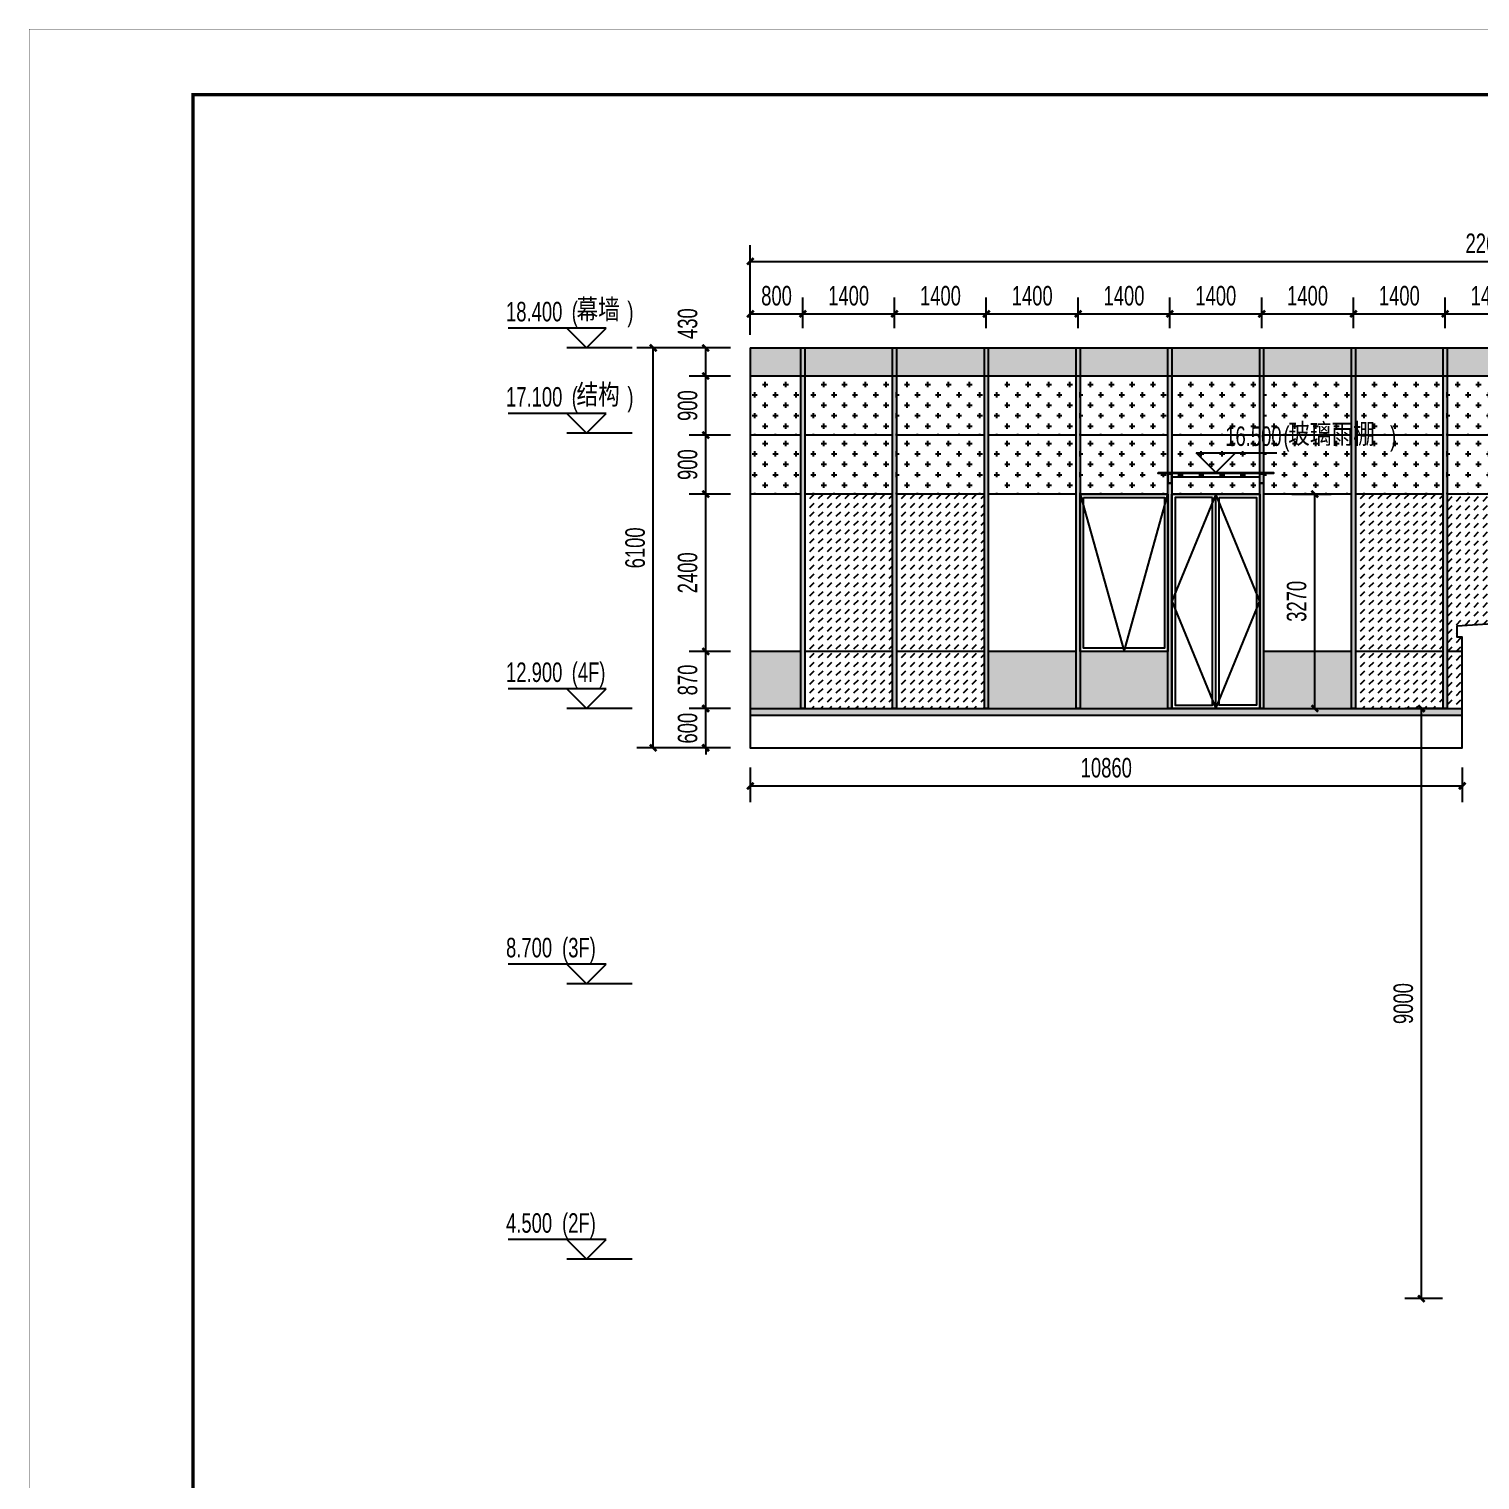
# Model space of a CAD drawing. Extents: x -3 to 440502, y -49243 to 59402.
# Drawn here: x 178197 to 200330, y 37273 to 59402 of the extents above; entities that cross this region are included whole.
import ezdxf

# ---------------------------------------------------------------- set-up
doc = ezdxf.new("R2010")
doc.units = 0
doc.header["$LTSCALE"] = 1000
doc.header["$MEASUREMENT"] = 0
for name, color, linetype in [('01-标注_尺寸', 124, 'Continuous'), ('01-标注_标高', 200, 'Continuous'), ('02-TEXT_标注', 130, 'Continuous'), ('05-填充_156', 156, 'Continuous'), ('05-填充_18', 18, 'Continuous'), ('05-填充_天正', 26, 'Continuous'), ('A-C_窗', 140, 'Continuous'), ('D_玻璃', 152, 'Continuous'), ('D_铝板', 181, 'Continuous'), ('E-立面', 255, 'Continuous')]:
    doc.layers.add(name, color=color, linetype=linetype)
doc.styles.add('_TCH_DIM', font='ros.shx', dxfattribs={"bigfont": 'jd.shx'})
doc.styles.add('_TCH_DIM_T3', font='ros.shx', dxfattribs={"width": 0.705882, "bigfont": 'jd.shx'})
doc.dimstyles.new('_TCH_ARCH&&100', dxfattribs={"dimtxt": 297.5, "dimasz": 100, "dimexe": 250, "dimexo": 300, "dimgap": 126.25, "dimtad": 1, "dimdec": 0, "dimzin": 0, "dimdsep": 46, "dimtxsty": '_TCH_DIM_T3', "dimblk": 'ARCHTICK', "dimcen": 0.09, "dimclrt": 7, "dimazin": 2, "dimtfac": 1, "dimtdec": 0, "dimtix": 1, "dimtmove": 2, "dimatfit": 3, "dimfxl": 0, "dimtolj": 1, "dimtzin": 0, "dimarcsym": 0})
pattern_1 = [(360, (201393.01, -44073.31), (158.75, 158.75), [79.375, -238.125]), (90, (201432.7, -44113), (-158.75, 158.75), [79.375, -238.125])]
pattern_2 = [(360, (204193.01, -44073.31), (158.75, 158.75), [79.375, -238.125]), (90, (204232.7, -44113), (-158.75, 158.75), [79.375, -238.125])]
pattern_3 = [(360, (206993.01, -44073.31), (158.75, 158.75), [79.375, -238.125]), (90, (207032.7, -44113), (-158.75, 158.75), [79.375, -238.125])]
pattern_4 = [(360, (209793.01, -44073.31), (158.75, 158.75), [79.375, -238.125]), (90, (209832.7, -44113), (-158.75, 158.75), [79.375, -238.125])]
pattern_5 = [(360, (201393.01, -43173.31), (158.75, 158.75), [79.375, -238.125]), (90, (201432.7, -43213), (-158.75, 158.75), [79.375, -238.125])]
pattern_6 = [(360, (204193.01, -43173.31), (158.75, 158.75), [79.375, -238.125]), (90, (204232.7, -43213), (-158.75, 158.75), [79.375, -238.125])]
pattern_7 = [(360, (206993.01, -43173.31), (158.75, 158.75), [79.375, -238.125]), (90, (207032.7, -43213), (-158.75, 158.75), [79.375, -238.125])]
pattern_8 = [(360, (209793.01, -43173.31), (158.75, 158.75), [79.375, -238.125]), (90, (209832.7, -43213), (-158.75, 158.75), [79.375, -238.125])]

# ---------------------------------------------------------------- blocks, each defined once
blk = doc.blocks.new('A$C2DDF4F07')
at = {"layer": 'A-C_窗'}
for points in [[(0, 2400), (1340, 2400), (1340, 0), (0, 0)], [(50, 2350), (1290, 2350), (1290, 50), (50, 50)]]:
    blk.add_lwpolyline(points, close=True, dxfattribs=at)
blk.add_lwpolyline([(0, 2400), (670, 0), (1340, 2400)], dxfattribs=at)
blk = doc.blocks.new('A$C45C43561')
at = {"layer": 'A-C_窗'}
for points in [[(60, -1000), (60, 2270), (1400, 2270), (1400, -1000)], [(730, 2270), (60, 2270), (60, -1000), (730, -1000)], [(680, 2220), (110, 2220), (110, -950), (680, -950)], [(780, 2220), (1350, 2220), (1350, -950), (780, -950)]]:
    blk.add_lwpolyline(points, close=True, dxfattribs=at)
blk.add_lwpolyline([(730, 2270), (60, 635), (730, -1000), (1400, 635), (730, 2270)], dxfattribs=at)
blk = doc.blocks.new('yp')
at = {"layer": 'D_玻璃'}
blk.add_lwpolyline([(-1610, 168), (150, 168), (150, 150), (-1610, 150)], close=True, dxfattribs=at)
at = {"layer": 'D_铝板'}
blk.add_line((-1400, 100), (-60, 100), dxfattribs=at)
for points in [[(-1460, 150), (-1400, 150), (-1400, 0), (-1460, 0), (-1460, 150)], [(-60, 150), (0, 150), (0, 0), (-60, 0), (-60, 150)]]:
    blk.add_lwpolyline(points, dxfattribs=at)
for points in [[(-1457, 147), (-1403, 147), (-1403, 3), (-1457, 3)], [(-57, 147), (-3, 147), (-3, 3), (-57, 3)]]:
    blk.add_lwpolyline(points, close=True, dxfattribs=at)
blk = doc.blocks.new('*U36')
at = {"layer": '05-填充_18'}
h = blk.add_hatch(color=256, dxfattribs=at)
h.dxf.hatch_style = 1
h.paths.add_polyline_path([(60, -5190), (0, -5190), (0, 310), (60, 310)])
blk.add_lwpolyline([(60, -5190), (0, -5190), (0, 310), (60, 310)], close=True)
blk = doc.blocks.new('*U33')
at = {"layer": '05-填充_18'}
h = blk.add_hatch(color=256, dxfattribs=at)
h.dxf.hatch_style = 1
h.paths.add_polyline_path([(60, -5190), (0, -5190), (0, 310), (60, 310)])
blk.add_lwpolyline([(60, -5190), (0, -5190), (0, 310), (60, 310)], close=True)
blk = doc.blocks.new('图框-A1')
for points, const_width in [([(0, 0), (841, 0), (841, 594), (0, 594)], 0.05), ([(766, 584), (25, 584), (25, 10), (766, 10)], 0.5)]:
    blk.add_lwpolyline(points, close=True, dxfattribs=dict(const_width=const_width))
blk = doc.blocks.new('_ArchTick')
at = {"color": 0, "linetype": 'ByBlock', "const_width": 0.4}
blk.add_lwpolyline([(-0.5, -0.5), (0.5, 0.5)], dxfattribs=at)
blk = doc.blocks.new('*D185')
at = {"layer": '01-标注_尺寸', "color": 0, "lineweight": -2, "transparency": 16777216}
for p, q in [((199800, 54839), (199800, 55308)), ((201200, 54839), (201200, 55308)), ((199800, 55058), (201200, 55058))]:
    blk.add_line(p, q, dxfattribs=at)
at = {"layer": 'Defpoints', "color": 0, "transparency": 16777216}
for p in [(201200, 55058), (199800, 54539), (201200, 54539)]:
    blk.add_point(p, dxfattribs=at)
at = {"layer": '01-标注_尺寸', "color": 0, "lineweight": -2, "transparency": 16777216, "xscale": 100, "yscale": 100, "zscale": 100, "rotation": 180}
blk.add_blockref('_ArchTick', (199800, 55058), dxfattribs=at)
at = {"layer": '01-标注_尺寸', "color": 0, "lineweight": -2, "transparency": 16777216, "xscale": 100, "yscale": 100, "zscale": 100}
blk.add_blockref('_ArchTick', (201200, 55058), dxfattribs=at)
at = {"layer": '01-标注_尺寸', "color": 7, "transparency": 16777216, "insert": (200500, 55333), "char_height": 297.5, "attachment_point": 5, "style": '_TCH_DIM_T3'}
blk.add_mtext('\\A1;1400', dxfattribs=at)
blk = doc.blocks.new('*D186')
at = {"layer": '01-标注_尺寸', "color": 0, "lineweight": -2, "transparency": 16777216}
for p, q in [((198400, 54839), (198400, 55308)), ((199800, 54839), (199800, 55308)), ((198400, 55058), (199800, 55058))]:
    blk.add_line(p, q, dxfattribs=at)
at = {"layer": 'Defpoints', "color": 0, "transparency": 16777216}
for p in [(199800, 55058), (198400, 54539), (199800, 54539)]:
    blk.add_point(p, dxfattribs=at)
at = {"layer": '01-标注_尺寸', "color": 0, "lineweight": -2, "transparency": 16777216, "xscale": 100, "yscale": 100, "zscale": 100, "rotation": 180}
blk.add_blockref('_ArchTick', (198400, 55058), dxfattribs=at)
at = {"layer": '01-标注_尺寸', "color": 0, "lineweight": -2, "transparency": 16777216, "xscale": 100, "yscale": 100, "zscale": 100}
blk.add_blockref('_ArchTick', (199800, 55058), dxfattribs=at)
at = {"layer": '01-标注_尺寸', "color": 7, "transparency": 16777216, "insert": (199100, 55333), "char_height": 297.5, "attachment_point": 5, "style": '_TCH_DIM_T3'}
blk.add_mtext('\\A1;1400', dxfattribs=at)
blk = doc.blocks.new('*D187')
at = {"layer": '01-标注_尺寸', "color": 0, "lineweight": -2, "transparency": 16777216}
for p, q in [((197000, 54839), (197000, 55308)), ((198400, 54839), (198400, 55308)), ((197000, 55058), (198400, 55058))]:
    blk.add_line(p, q, dxfattribs=at)
at = {"layer": 'Defpoints', "color": 0, "transparency": 16777216}
for p in [(198400, 55058), (197000, 54539), (198400, 54539)]:
    blk.add_point(p, dxfattribs=at)
at = {"layer": '01-标注_尺寸', "color": 0, "lineweight": -2, "transparency": 16777216, "xscale": 100, "yscale": 100, "zscale": 100, "rotation": 180}
blk.add_blockref('_ArchTick', (197000, 55058), dxfattribs=at)
at = {"layer": '01-标注_尺寸', "color": 0, "lineweight": -2, "transparency": 16777216, "xscale": 100, "yscale": 100, "zscale": 100}
blk.add_blockref('_ArchTick', (198400, 55058), dxfattribs=at)
at = {"layer": '01-标注_尺寸', "color": 7, "transparency": 16777216, "insert": (197700, 55333), "char_height": 297.5, "attachment_point": 5, "style": '_TCH_DIM_T3'}
blk.add_mtext('\\A1;1400', dxfattribs=at)
blk = doc.blocks.new('*D188')
at = {"layer": '01-标注_尺寸', "color": 0, "lineweight": -2, "transparency": 16777216}
for p, q in [((195600, 54839), (195600, 55308)), ((197000, 54839), (197000, 55308)), ((195600, 55058), (197000, 55058))]:
    blk.add_line(p, q, dxfattribs=at)
at = {"layer": 'Defpoints', "color": 0, "transparency": 16777216}
for p in [(197000, 55058), (195600, 54539), (197000, 54539)]:
    blk.add_point(p, dxfattribs=at)
at = {"layer": '01-标注_尺寸', "color": 0, "lineweight": -2, "transparency": 16777216, "xscale": 100, "yscale": 100, "zscale": 100, "rotation": 180}
blk.add_blockref('_ArchTick', (195600, 55058), dxfattribs=at)
at = {"layer": '01-标注_尺寸', "color": 0, "lineweight": -2, "transparency": 16777216, "xscale": 100, "yscale": 100, "zscale": 100}
blk.add_blockref('_ArchTick', (197000, 55058), dxfattribs=at)
at = {"layer": '01-标注_尺寸', "color": 7, "transparency": 16777216, "insert": (196300, 55333), "char_height": 297.5, "attachment_point": 5, "style": '_TCH_DIM_T3'}
blk.add_mtext('\\A1;1400', dxfattribs=at)
blk = doc.blocks.new('*D189')
at = {"layer": '01-标注_尺寸', "color": 0, "lineweight": -2, "transparency": 16777216}
for p, q in [((194200, 54839), (194200, 55308)), ((195600, 54839), (195600, 55308)), ((194200, 55058), (195600, 55058))]:
    blk.add_line(p, q, dxfattribs=at)
at = {"layer": 'Defpoints', "color": 0, "transparency": 16777216}
for p in [(195600, 55058), (194200, 54539), (195600, 54539)]:
    blk.add_point(p, dxfattribs=at)
at = {"layer": '01-标注_尺寸', "color": 0, "lineweight": -2, "transparency": 16777216, "xscale": 100, "yscale": 100, "zscale": 100, "rotation": 180}
blk.add_blockref('_ArchTick', (194200, 55058), dxfattribs=at)
at = {"layer": '01-标注_尺寸', "color": 0, "lineweight": -2, "transparency": 16777216, "xscale": 100, "yscale": 100, "zscale": 100}
blk.add_blockref('_ArchTick', (195600, 55058), dxfattribs=at)
at = {"layer": '01-标注_尺寸', "color": 7, "transparency": 16777216, "insert": (194900, 55333), "char_height": 297.5, "attachment_point": 5, "style": '_TCH_DIM_T3'}
blk.add_mtext('\\A1;1400', dxfattribs=at)
blk = doc.blocks.new('*D190')
at = {"layer": '01-标注_尺寸', "color": 0, "lineweight": -2, "transparency": 16777216}
for p, q in [((192800, 54839), (192800, 55308)), ((194200, 54839), (194200, 55308)), ((192800, 55058), (194200, 55058))]:
    blk.add_line(p, q, dxfattribs=at)
at = {"layer": 'Defpoints', "color": 0, "transparency": 16777216}
for p in [(194200, 55058), (192800, 54539), (194200, 54539)]:
    blk.add_point(p, dxfattribs=at)
at = {"layer": '01-标注_尺寸', "color": 0, "lineweight": -2, "transparency": 16777216, "xscale": 100, "yscale": 100, "zscale": 100, "rotation": 180}
blk.add_blockref('_ArchTick', (192800, 55058), dxfattribs=at)
at = {"layer": '01-标注_尺寸', "color": 0, "lineweight": -2, "transparency": 16777216, "xscale": 100, "yscale": 100, "zscale": 100}
blk.add_blockref('_ArchTick', (194200, 55058), dxfattribs=at)
at = {"layer": '01-标注_尺寸', "color": 7, "transparency": 16777216, "insert": (193500, 55333), "char_height": 297.5, "attachment_point": 5, "style": '_TCH_DIM_T3'}
blk.add_mtext('\\A1;1400', dxfattribs=at)
blk = doc.blocks.new('*D191')
at = {"layer": '01-标注_尺寸', "color": 0, "lineweight": -2, "transparency": 16777216}
for p, q in [((191400, 54839), (191400, 55308)), ((192800, 54839), (192800, 55308)), ((191400, 55058), (192800, 55058))]:
    blk.add_line(p, q, dxfattribs=at)
at = {"layer": 'Defpoints', "color": 0, "transparency": 16777216}
for p in [(192800, 55058), (191400, 54539), (192800, 54539)]:
    blk.add_point(p, dxfattribs=at)
at = {"layer": '01-标注_尺寸', "color": 0, "lineweight": -2, "transparency": 16777216, "xscale": 100, "yscale": 100, "zscale": 100, "rotation": 180}
blk.add_blockref('_ArchTick', (191400, 55058), dxfattribs=at)
at = {"layer": '01-标注_尺寸', "color": 0, "lineweight": -2, "transparency": 16777216, "xscale": 100, "yscale": 100, "zscale": 100}
blk.add_blockref('_ArchTick', (192800, 55058), dxfattribs=at)
at = {"layer": '01-标注_尺寸', "color": 7, "transparency": 16777216, "insert": (192100, 55333), "char_height": 297.5, "attachment_point": 5, "style": '_TCH_DIM_T3'}
blk.add_mtext('\\A1;1400', dxfattribs=at)
blk = doc.blocks.new('*D192')
at = {"layer": '01-标注_尺寸', "color": 0, "lineweight": -2, "transparency": 16777216}
for p, q in [((190000, 54839), (190000, 55308)), ((191400, 54839), (191400, 55308)), ((190000, 55058), (191400, 55058))]:
    blk.add_line(p, q, dxfattribs=at)
at = {"layer": 'Defpoints', "color": 0, "transparency": 16777216}
for p in [(191400, 55058), (190000, 54539), (191400, 54539)]:
    blk.add_point(p, dxfattribs=at)
at = {"layer": '01-标注_尺寸', "color": 0, "lineweight": -2, "transparency": 16777216, "xscale": 100, "yscale": 100, "zscale": 100, "rotation": 180}
blk.add_blockref('_ArchTick', (190000, 55058), dxfattribs=at)
at = {"layer": '01-标注_尺寸', "color": 0, "lineweight": -2, "transparency": 16777216, "xscale": 100, "yscale": 100, "zscale": 100}
blk.add_blockref('_ArchTick', (191400, 55058), dxfattribs=at)
at = {"layer": '01-标注_尺寸', "color": 7, "transparency": 16777216, "insert": (190700, 55333), "char_height": 297.5, "attachment_point": 5, "style": '_TCH_DIM_T3'}
blk.add_mtext('\\A1;1400', dxfattribs=at)
blk = doc.blocks.new('*D193')
at = {"layer": '01-标注_尺寸', "color": 0, "lineweight": -2, "transparency": 16777216}
for p, q in [((189200, 54839), (189200, 55308)), ((190000, 54839), (190000, 55308)), ((189200, 55058), (190000, 55058))]:
    blk.add_line(p, q, dxfattribs=at)
at = {"layer": 'Defpoints', "color": 0, "transparency": 16777216}
for p in [(190000, 55058), (189200, 54539), (190000, 54539)]:
    blk.add_point(p, dxfattribs=at)
at = {"layer": '01-标注_尺寸', "color": 0, "lineweight": -2, "transparency": 16777216, "xscale": 100, "yscale": 100, "zscale": 100, "rotation": 180}
blk.add_blockref('_ArchTick', (189200, 55058), dxfattribs=at)
at = {"layer": '01-标注_尺寸', "color": 0, "lineweight": -2, "transparency": 16777216, "xscale": 100, "yscale": 100, "zscale": 100}
blk.add_blockref('_ArchTick', (190000, 55058), dxfattribs=at)
at = {"layer": '01-标注_尺寸', "color": 7, "transparency": 16777216, "insert": (189600, 55333), "char_height": 297.5, "attachment_point": 5, "style": '_TCH_DIM_T3'}
blk.add_mtext('\\A1;800', dxfattribs=at)
blk = doc.blocks.new('*D194')
at = {"layer": '01-标注_尺寸', "color": 0, "lineweight": -2, "transparency": 16777216}
for p, q in [((189200, 54738), (189200, 56108)), ((211800, 54738), (211800, 56108)), ((189200, 55858), (211800, 55858))]:
    blk.add_line(p, q, dxfattribs=at)
at = {"layer": 'Defpoints', "color": 0, "transparency": 16777216}
for p in [(211800, 55858), (189200, 54438), (211800, 54438)]:
    blk.add_point(p, dxfattribs=at)
at = {"layer": '01-标注_尺寸', "color": 0, "lineweight": -2, "transparency": 16777216, "xscale": 100, "yscale": 100, "zscale": 100, "rotation": 180}
blk.add_blockref('_ArchTick', (189200, 55858), dxfattribs=at)
at = {"layer": '01-标注_尺寸', "color": 0, "lineweight": -2, "transparency": 16777216, "xscale": 100, "yscale": 100, "zscale": 100}
blk.add_blockref('_ArchTick', (211800, 55858), dxfattribs=at)
at = {"layer": '01-标注_尺寸', "color": 7, "transparency": 16777216, "insert": (200500, 56133), "char_height": 297.5, "attachment_point": 5, "style": '_TCH_DIM_T3'}
blk.add_mtext('\\A1;22600', dxfattribs=at)
blk = doc.blocks.new('*D195')
at = {"layer": '01-标注_尺寸', "color": 0, "lineweight": -2, "transparency": 16777216}
for p, q in [((197461, 52309), (198059, 52309)), ((197809, 49039), (197809, 52309)), ((197461, 49039), (198059, 49039))]:
    blk.add_line(p, q, dxfattribs=at)
at = {"layer": 'Defpoints', "color": 0, "transparency": 16777216}
for p in [(197161, 52309), (197809, 52309), (197161, 49039)]:
    blk.add_point(p, dxfattribs=at)
at = {"layer": '01-标注_尺寸', "color": 0, "lineweight": -2, "transparency": 16777216, "xscale": 100, "yscale": 100, "zscale": 100}
for p, rotation in [((197809, 52309), 90), ((197809, 49039), 270)]:
    blk.add_blockref('_ArchTick', p, dxfattribs=dict(at, rotation=rotation))
at = {"layer": '01-标注_尺寸', "color": 7, "transparency": 16777216, "insert": (197534, 50674), "char_height": 297.5, "attachment_point": 5, "rotation": 90, "style": '_TCH_DIM_T3'}
blk.add_mtext('\\A1;3270', dxfattribs=at)
blk = doc.blocks.new('*D197')
at = {"layer": '01-标注_尺寸', "color": 0, "lineweight": -2, "transparency": 16777216}
for p, q in [((188900, 54539), (188269, 54539)), ((188519, 54109), (188519, 54539)), ((188900, 54109), (188269, 54109))]:
    blk.add_line(p, q, dxfattribs=at)
at = {"layer": 'Defpoints', "color": 0, "transparency": 16777216}
for p in [(188519, 54539), (189200, 54539), (189200, 54109)]:
    blk.add_point(p, dxfattribs=at)
at = {"layer": '01-标注_尺寸', "color": 0, "lineweight": -2, "transparency": 16777216, "xscale": 100, "yscale": 100, "zscale": 100}
for p, rotation in [((188519, 54539), 90), ((188519, 54109), 270)]:
    blk.add_blockref('_ArchTick', p, dxfattribs=dict(at, rotation=rotation))
at = {"layer": '01-标注_尺寸', "color": 7, "transparency": 16777216, "insert": (188244, 54909), "char_height": 297.5, "attachment_point": 5, "rotation": 90, "style": '_TCH_DIM_T3'}
blk.add_mtext('\\A1;430', dxfattribs=at)
blk = doc.blocks.new('*D198')
at = {"layer": '01-标注_尺寸', "color": 0, "lineweight": -2, "transparency": 16777216}
for p, q in [((188900, 54109), (188269, 54109)), ((188519, 53209), (188519, 54109)), ((188900, 53209), (188269, 53209))]:
    blk.add_line(p, q, dxfattribs=at)
at = {"layer": 'Defpoints', "color": 0, "transparency": 16777216}
for p in [(188519, 54109), (189200, 54109), (189200, 53209)]:
    blk.add_point(p, dxfattribs=at)
at = {"layer": '01-标注_尺寸', "color": 0, "lineweight": -2, "transparency": 16777216, "xscale": 100, "yscale": 100, "zscale": 100}
for p, rotation in [((188519, 54109), 90), ((188519, 53209), 270)]:
    blk.add_blockref('_ArchTick', p, dxfattribs=dict(at, rotation=rotation))
at = {"layer": '01-标注_尺寸', "color": 7, "transparency": 16777216, "insert": (188244, 53659), "char_height": 297.5, "attachment_point": 5, "rotation": 90, "style": '_TCH_DIM_T3'}
blk.add_mtext('\\A1;900', dxfattribs=at)
blk = doc.blocks.new('*D199')
at = {"layer": '01-标注_尺寸', "color": 0, "lineweight": -2, "transparency": 16777216}
for p, q in [((188900, 53209), (188269, 53209)), ((188519, 52309), (188519, 53209)), ((188900, 52309), (188269, 52309))]:
    blk.add_line(p, q, dxfattribs=at)
at = {"layer": 'Defpoints', "color": 0, "transparency": 16777216}
for p in [(188519, 53209), (189200, 53209), (189200, 52309)]:
    blk.add_point(p, dxfattribs=at)
at = {"layer": '01-标注_尺寸', "color": 0, "lineweight": -2, "transparency": 16777216, "xscale": 100, "yscale": 100, "zscale": 100}
for p, rotation in [((188519, 53209), 90), ((188519, 52309), 270)]:
    blk.add_blockref('_ArchTick', p, dxfattribs=dict(at, rotation=rotation))
at = {"layer": '01-标注_尺寸', "color": 7, "transparency": 16777216, "insert": (188244, 52759), "char_height": 297.5, "attachment_point": 5, "rotation": 90, "style": '_TCH_DIM_T3'}
blk.add_mtext('\\A1;900', dxfattribs=at)
blk = doc.blocks.new('*D200')
at = {"layer": '01-标注_尺寸', "color": 0, "lineweight": -2, "transparency": 16777216}
for p, q in [((188900, 52309), (188269, 52309)), ((188519, 49909), (188519, 52309)), ((188900, 49909), (188269, 49909))]:
    blk.add_line(p, q, dxfattribs=at)
at = {"layer": 'Defpoints', "color": 0, "transparency": 16777216}
for p in [(188519, 52309), (189200, 52309), (189200, 49909)]:
    blk.add_point(p, dxfattribs=at)
at = {"layer": '01-标注_尺寸', "color": 0, "lineweight": -2, "transparency": 16777216, "xscale": 100, "yscale": 100, "zscale": 100}
for p, rotation in [((188519, 52309), 90), ((188519, 49909), 270)]:
    blk.add_blockref('_ArchTick', p, dxfattribs=dict(at, rotation=rotation))
at = {"layer": '01-标注_尺寸', "color": 7, "transparency": 16777216, "insert": (188244, 51109), "char_height": 297.5, "attachment_point": 5, "rotation": 90, "style": '_TCH_DIM_T3'}
blk.add_mtext('\\A1;2400', dxfattribs=at)
blk = doc.blocks.new('*D201')
at = {"layer": '01-标注_尺寸', "color": 0, "lineweight": -2, "transparency": 16777216}
for p, q in [((188900, 49909), (188269, 49909)), ((188519, 49039), (188519, 49909)), ((188900, 49039), (188269, 49039))]:
    blk.add_line(p, q, dxfattribs=at)
at = {"layer": 'Defpoints', "color": 0, "transparency": 16777216}
for p in [(188519, 49909), (189200, 49909), (189200, 49039)]:
    blk.add_point(p, dxfattribs=at)
at = {"layer": '01-标注_尺寸', "color": 0, "lineweight": -2, "transparency": 16777216, "xscale": 100, "yscale": 100, "zscale": 100}
for p, rotation in [((188519, 49909), 90), ((188519, 49039), 270)]:
    blk.add_blockref('_ArchTick', p, dxfattribs=dict(at, rotation=rotation))
at = {"layer": '01-标注_尺寸', "color": 7, "transparency": 16777216, "insert": (188244, 49474), "char_height": 297.5, "attachment_point": 5, "rotation": 90, "style": '_TCH_DIM_T3'}
blk.add_mtext('\\A1;870', dxfattribs=at)
blk = doc.blocks.new('*D202')
at = {"layer": '01-标注_尺寸', "color": 0, "lineweight": -2, "transparency": 16777216}
for p, q in [((188519, 49039), (188519, 49139)), ((188900, 49039), (188269, 49039)), ((188519, 48439), (188519, 49039)), ((188900, 48439), (188269, 48439)), ((188519, 48439), (188519, 48339))]:
    blk.add_line(p, q, dxfattribs=at)
at = {"layer": 'Defpoints', "color": 0, "transparency": 16777216}
for p in [(188519, 49039), (189200, 49039), (189200, 48439)]:
    blk.add_point(p, dxfattribs=at)
at = {"layer": '01-标注_尺寸', "color": 0, "lineweight": -2, "transparency": 16777216, "xscale": 100, "yscale": 100, "zscale": 100}
for p, rotation in [((188519, 49039), 270), ((188519, 48439), 90)]:
    blk.add_blockref('_ArchTick', p, dxfattribs=dict(at, rotation=rotation))
at = {"layer": '01-标注_尺寸', "color": 7, "transparency": 16777216, "insert": (188244, 48739), "char_height": 297.5, "attachment_point": 5, "rotation": 90, "style": '_TCH_DIM_T3'}
blk.add_mtext('\\A1;600', dxfattribs=at)
blk = doc.blocks.new('*D203')
at = {"layer": '01-标注_尺寸', "color": 0, "lineweight": -2, "transparency": 16777216}
for p, q in [((188900, 54539), (187469, 54539)), ((187719, 48439), (187719, 54539)), ((188900, 48439), (187469, 48439))]:
    blk.add_line(p, q, dxfattribs=at)
at = {"layer": 'Defpoints', "color": 0, "transparency": 16777216}
for p in [(187719, 54539), (189200, 54539), (189200, 48439)]:
    blk.add_point(p, dxfattribs=at)
at = {"layer": '01-标注_尺寸', "color": 0, "lineweight": -2, "transparency": 16777216, "xscale": 100, "yscale": 100, "zscale": 100}
for p, rotation in [((187719, 54539), 90), ((187719, 48439), 270)]:
    blk.add_blockref('_ArchTick', p, dxfattribs=dict(at, rotation=rotation))
at = {"layer": '01-标注_尺寸', "color": 7, "transparency": 16777216, "insert": (187444, 51489), "char_height": 297.5, "attachment_point": 5, "rotation": 90, "style": '_TCH_DIM_T3'}
blk.add_mtext('\\A1;6100', dxfattribs=at)
blk = doc.blocks.new('*D204')
at = {"layer": '01-标注_尺寸', "color": 0, "lineweight": -2, "transparency": 16777216}
for p, q in [((189200, 48139), (189200, 47609)), ((200060, 48139), (200060, 47609)), ((189200, 47859), (200060, 47859))]:
    blk.add_line(p, q, dxfattribs=at)
at = {"layer": 'Defpoints', "color": 0, "transparency": 16777216}
for p in [(189200, 48439), (200060, 48439), (200060, 47859)]:
    blk.add_point(p, dxfattribs=at)
at = {"layer": '01-标注_尺寸', "color": 0, "lineweight": -2, "transparency": 16777216, "xscale": 100, "yscale": 100, "zscale": 100, "rotation": 180}
blk.add_blockref('_ArchTick', (189200, 47859), dxfattribs=at)
at = {"layer": '01-标注_尺寸', "color": 0, "lineweight": -2, "transparency": 16777216, "xscale": 100, "yscale": 100, "zscale": 100}
blk.add_blockref('_ArchTick', (200060, 47859), dxfattribs=at)
at = {"layer": '01-标注_尺寸', "color": 7, "transparency": 16777216, "insert": (194630, 48134), "char_height": 297.5, "attachment_point": 5, "style": '_TCH_DIM_T3'}
blk.add_mtext('\\A1;10860', dxfattribs=at)
blk = doc.blocks.new('*D205')
at = {"layer": '01-标注_尺寸', "color": 0, "lineweight": -2, "transparency": 16777216}
for p, q in [((199760, 49039), (199186, 49039)), ((199436, 40039), (199436, 49039)), ((199760, 40039), (199186, 40039))]:
    blk.add_line(p, q, dxfattribs=at)
at = {"layer": 'Defpoints', "color": 0, "transparency": 16777216}
for p in [(199436, 49039), (200060, 49039), (200060, 40039)]:
    blk.add_point(p, dxfattribs=at)
at = {"layer": '01-标注_尺寸', "color": 0, "lineweight": -2, "transparency": 16777216, "xscale": 100, "yscale": 100, "zscale": 100}
for p, rotation in [((199436, 49039), 90), ((199436, 40039), 270)]:
    blk.add_blockref('_ArchTick', p, dxfattribs=dict(at, rotation=rotation))
at = {"layer": '01-标注_尺寸', "color": 7, "transparency": 16777216, "insert": (199161, 44539), "char_height": 297.5, "attachment_point": 5, "rotation": 90, "style": '_TCH_DIM_T3'}
blk.add_mtext('\\A1;9000', dxfattribs=at)

msp = doc.modelspace()

# ---------------------------------------------------------------- hatches: boundary and pattern name
at = {"layer": '05-填充_156'}
h = msp.add_hatch(dxfattribs=at)
h.set_pattern_fill('CROSS', color=136, scale=100, angle=180)
h.set_pattern_definition([(360, (198593.01, -43173.31), (158.75, 158.75), [79.375, -238.125]), (90, (198632.7, -43213), (-158.75, 158.75), [79.375, -238.125])])
h.paths.add_polyline_path([(189970, 54108.8), (189200, 54108.8), (189200, 53208.8), (189970, 53208.8)])
h = msp.add_hatch(dxfattribs=at)
h.set_pattern_fill('CROSS', color=136, scale=100, angle=180)
h.set_pattern_definition(pattern_5)
h.paths.add_polyline_path([(191370, 54108.8), (190030, 54108.8), (190030, 53208.8), (191370, 53208.8)])
h = msp.add_hatch(dxfattribs=at)
h.set_pattern_fill('CROSS', color=136, scale=100, angle=180)
h.set_pattern_definition(pattern_5)
h.paths.add_polyline_path([(192770, 54108.8), (191430, 54108.8), (191430, 53208.8), (192770, 53208.8)])
h = msp.add_hatch(dxfattribs=at)
h.set_pattern_fill('CROSS', color=136, scale=100, angle=180)
h.set_pattern_definition(pattern_6)
h.paths.add_polyline_path([(194170, 54108.8), (192830, 54108.8), (192830, 53208.8), (194170, 53208.8)])
h = msp.add_hatch(dxfattribs=at)
h.set_pattern_fill('CROSS', color=136, scale=100, angle=180)
h.set_pattern_definition(pattern_6)
h.paths.add_polyline_path([(195570, 54108.8), (194230, 54108.8), (194230, 53208.8), (195570, 53208.8)])
h = msp.add_hatch(dxfattribs=at)
h.set_pattern_fill('CROSS', color=136, scale=100, angle=180)
h.set_pattern_definition(pattern_7)
h.paths.add_polyline_path([(196970, 54108.8), (195630, 54108.8), (195630, 53208.8), (196970, 53208.8)])
h = msp.add_hatch(dxfattribs=at)
h.set_pattern_fill('CROSS', color=136, scale=100, angle=180)
h.set_pattern_definition(pattern_7)
h.paths.add_polyline_path([(198370, 54108.8), (197030, 54108.8), (197030, 53208.8), (198370, 53208.8)])
h = msp.add_hatch(dxfattribs=at)
h.set_pattern_fill('CROSS', color=136, scale=100, angle=180)
h.set_pattern_definition(pattern_8)
h.paths.add_polyline_path([(199770, 54108.8), (198430, 54108.8), (198430, 53208.8), (199770, 53208.8)])
h = msp.add_hatch(dxfattribs=at)
h.set_pattern_fill('CROSS', color=136, scale=100, angle=180)
h.set_pattern_definition(pattern_8)
h.paths.add_polyline_path([(201170, 54108.8), (199830, 54108.8), (199830, 53208.8), (201170, 53208.8)])
h = msp.add_hatch(dxfattribs=at)
h.set_pattern_fill('CROSS', color=136, scale=100, angle=180)
h.set_pattern_definition([(360, (198593.01, -44073.31), (158.75, 158.75), [79.375, -238.125]), (90, (198632.7, -44113), (-158.75, 158.75), [79.375, -238.125])])
h.paths.add_polyline_path([(189970, 53208.8), (189200, 53208.8), (189200, 52308.8), (189970, 52308.8)])
h = msp.add_hatch(dxfattribs=at)
h.set_pattern_fill('CROSS', color=136, scale=100, angle=180)
h.set_pattern_definition(pattern_1)
h.paths.add_polyline_path([(191370, 53208.8), (190030, 53208.8), (190030, 52308.8), (191370, 52308.8)])
h = msp.add_hatch(dxfattribs=at)
h.set_pattern_fill('CROSS', color=136, scale=100, angle=180)
h.set_pattern_definition(pattern_1)
h.paths.add_polyline_path([(192770, 53208.8), (191430, 53208.8), (191430, 52308.8), (192770, 52308.8)])
h = msp.add_hatch(dxfattribs=at)
h.set_pattern_fill('CROSS', color=136, scale=100, angle=180)
h.set_pattern_definition(pattern_2)
h.paths.add_polyline_path([(194170, 53208.8), (192830, 53208.8), (192830, 52308.8), (194170, 52308.8)])
h = msp.add_hatch(dxfattribs=at)
h.set_pattern_fill('CROSS', color=136, scale=100, angle=180)
h.set_pattern_definition(pattern_2)
h.paths.add_polyline_path([(195570, 53208.8), (194230, 53208.8), (194230, 52308.8), (195570, 52308.8)])
h = msp.add_hatch(dxfattribs=at)
h.set_pattern_fill('CROSS', color=136, scale=100, angle=180)
h.set_pattern_definition(pattern_3)
h.paths.add_polyline_path([(196970, 53208.8), (195630, 53208.8), (195630, 52308.8), (196970, 52308.8)])
h = msp.add_hatch(dxfattribs=at)
h.set_pattern_fill('CROSS', color=136, scale=100, angle=180)
h.set_pattern_definition(pattern_3)
h.paths.add_polyline_path([(198370, 53208.8), (197030, 53208.8), (197030, 52308.8), (198370, 52308.8)])
h = msp.add_hatch(dxfattribs=at)
h.set_pattern_fill('CROSS', color=136, scale=100, angle=180)
h.set_pattern_definition(pattern_4)
h.paths.add_polyline_path([(199770, 53208.8), (198430, 53208.8), (198430, 52308.8), (199770, 52308.8)])
h = msp.add_hatch(dxfattribs=at)
h.set_pattern_fill('CROSS', color=136, scale=100, angle=180)
h.set_pattern_definition(pattern_4)
h.paths.add_polyline_path([(201170, 53208.8), (199830, 53208.8), (199830, 52308.8), (201170, 52308.8)])
h = msp.add_hatch(dxfattribs=at)
h.set_pattern_fill('DASH', color=256, scale=100, angle=225)
h.set_pattern_definition([(45, (198593.01, -44073.31), (4e-14, 134.70384), [95.25, -95.25])])
h.paths.add_polyline_path([(191370, 52308.8), (190030, 52308.8), (190030, 49038.8), (191370, 49038.8)])
h = msp.add_hatch(dxfattribs=at)
h.set_pattern_fill('DASH', color=256, scale=100, angle=225)
h.set_pattern_definition([(45, (199993.01, -44073.31), (4e-14, 134.70384), [95.25, -95.25])])
h.paths.add_polyline_path([(192770, 52308.8), (191430, 52308.8), (191430, 49038.8), (192770, 49038.8)])
h = msp.add_hatch(dxfattribs=at)
h.set_pattern_fill('DASH', color=256, scale=100, angle=225)
h.set_pattern_definition([(45, (206993.01, -44073.31), (4e-14, 134.70384), [95.25, -95.25])])
h.paths.add_polyline_path([(199770, 52308.8), (198430, 52308.8), (198430, 49038.8), (199770, 49038.8)])
h = msp.add_hatch(dxfattribs=at)
h.set_pattern_fill('DASH', color=256, scale=100, angle=225)
h.set_pattern_definition([(225, (0, 0), (-3e-14, -134.70384), [95.25, -95.25])])
h.paths.add_polyline_path([(199830, 52308.8), (201170, 52308.8), (201170, 49008.8), (200600, 49008.8), (200600, 50338.8), (199980, 50298.8), (199980, 50128.8), (200060, 50128.8), (200060, 49038.8), (199830, 49038.8)])
at = {"layer": '05-填充_18'}
h = msp.add_hatch(color=256, dxfattribs=at)
h.dxf.hatch_style = 1
h.paths.add_polyline_path([(189200, 54538.8), (189200, 54108.8), (211800, 54108.8), (211800, 54538.8)])
h = msp.add_hatch(color=256, dxfattribs=at)
h.dxf.hatch_style = 1
h.paths.add_polyline_path([(189200, 48938.8), (200060, 48938.8), (200060, 49038.8), (189200, 49038.8)])
at = {"layer": '05-填充_天正'}
h = msp.add_hatch(dxfattribs=at)
h.set_pattern_fill('AR-CONC', color=256, scale=200)
h.set_pattern_definition([(50, (0, 0), (364.36934, -31.87817), [38.1, -419.1]), (355, (0, 0), (-70.48565, 382.1133), [30.48, -335.28]), (100.451, (30.36, -2.66), (293.885, 350.2334), [32.38, -356.18]), (46.1842, (0, 101.6), (542.1581, -84.0847), [57.15, -628.65]), (96.6356, (45.2, 94.6), (474.8085, 494.8511), [48.57, -534.27]), (351.184, (0, 101.6), (474.8092, 494.8502), [45.72, -502.92]), (21, (50.8, 76.2), (303.22976, -204.53104), [38.1, -419.1]), (326, (50.8, 76.2), (123.60406, 368.37593), [30.48, -335.28]), (71.4514, (76.07, 59.16), (426.833, 163.8457), [32.38, -356.18]), (37.5, (0, 0), (6.17721, 169.11008), [0, -331.216, 0, -340.36, 0, -336.55]), (7.5, (0, 0), (133.63933, 200.36115), [0, -194.056, 0, -323.596, 0, -128.27]), (327.5, (-113.28, 0), (271.18119, -11.45749), [0, -127, 0, -396.24, 0, -525.78]), (317.5, (-164.08, 0), (296.25836, 50.85298), [0, -165.1, 0, -263.144, 0, -373.38])])
h.paths.add_polyline_path([(211030, 41508.8), (211800, 41508.8), (211800, 40608.8), (211030, 40608.8)])
h.paths.add_polyline_path([(210900, 40608.8), (210970, 40608.8), (210970, 41508.8), (210900, 41508.8)])
h.paths.add_polyline_path([(209630, 40638.8), (210360, 40638.8), (210360, 41508.8), (209630, 41508.8)])
h.paths.add_polyline_path([(205430, 41508.8), (206770, 41508.8), (206770, 40638.8), (205430, 40638.8)])
h.paths.add_polyline_path([(204030, 40638.8), (205370, 40638.8), (205370, 41508.8), (204030, 41508.8)])
h.paths.add_polyline_path([(201230, 40638.8), (202570, 40638.8), (202570, 41508.8), (201230, 41508.8)])
h.paths.add_polyline_path([(211030, 44808.8), (211800, 44808.8), (211800, 45708.8), (211030, 45708.8)])
h.paths.add_polyline_path([(209630, 44808.8), (210970, 44808.8), (210970, 45708.8), (209630, 45708.8)])
h.paths.add_polyline_path([(205430, 45708.8), (206770, 45708.8), (206770, 44808.8), (205430, 44808.8)])
h.paths.add_polyline_path([(204030, 44808.8), (205370, 44808.8), (205370, 45708.8), (204030, 45708.8)])
h.paths.add_polyline_path([(202630, 45708.8), (203970, 45708.8), (203970, 44808.8), (202630, 44808.8)])
h.paths.add_polyline_path([(201230, 44808.8), (202570, 44808.8), (202570, 45708.8), (201230, 45708.8)])
h.paths.add_polyline_path([(211030, 49008.8), (211800, 49008.8), (211800, 49908.8), (211030, 49908.8)])
h.paths.add_polyline_path([(209630, 49008.8), (210970, 49008.8), (210970, 49908.8), (209630, 49908.8)])
h.paths.add_polyline_path([(205430, 49908.8), (206770, 49908.8), (206770, 49008.8), (205430, 49008.8)])
h.paths.add_polyline_path([(204030, 49008.8), (205370, 49008.8), (205370, 49908.8), (204030, 49908.8)])
h.paths.add_polyline_path([(202630, 49908.8), (203970, 49908.8), (203970, 49008.8), (202630, 49008.8)])
h.paths.add_polyline_path([(201230, 49008.8), (202570, 49008.8), (202570, 49908.8), (201230, 49908.8)])
h.paths.add_polyline_path([(197030, 49038.8), (198370, 49038.8), (198370, 49908.8), (197030, 49908.8)])
h.paths.add_polyline_path([(194230, 49038.8), (195570, 49038.8), (195570, 49908.8), (194230, 49908.8)])
h.paths.add_polyline_path([(192830, 49038.8), (194170, 49038.8), (194170, 49908.8), (192830, 49908.8)])
h.paths.add_polyline_path([(189200, 49038.8), (189970, 49038.8), (189970, 49908.8), (189200, 49908.8)])

# ---------------------------------------------------------------- linework, layer by layer
at = {"layer": '01-标注_标高'}
for p, q in [((187000, 54838.8), (185504, 54838.8)), ((186700, 54538.8), (186400, 54838.8)), ((186700, 54538.8), (187000, 54838.8)), ((187400, 54538.8), (186400, 54538.8)), ((187000, 53538.8), (185504, 53538.8)), ((186700, 53238.8), (186400, 53538.8)), ((186700, 53238.8), (187000, 53538.8)), ((187400, 53238.8), (186400, 53238.8)), ((196300, 52638.8), (196000, 52938.8)), ((196000, 52938.8), (197231.9, 52938.8)), ((196300, 52638.8), (196600, 52938.8)), ((187000, 49338.8), (185504, 49338.8)), ((186700, 49038.8), (186400, 49338.8)), ((186700, 49038.8), (187000, 49338.8)), ((187400, 49038.8), (186400, 49038.8)), ((187000, 45138.8), (185504, 45138.8)), ((186700, 44838.8), (186400, 45138.8)), ((186700, 44838.8), (187000, 45138.8)), ((187400, 44838.8), (186400, 44838.8)), ((187000, 40938.8), (185504, 40938.8)), ((186700, 40638.8), (186400, 40938.8)), ((186700, 40638.8), (187000, 40938.8)), ((187400, 40638.8), (186400, 40638.8))]:
    msp.add_line(p, q, dxfattribs=at)
at = {"layer": 'A-C_窗'}
for points in [[(189970, 53208.8), (189200, 53208.8)], [(191370, 53208.8), (190030, 53208.8)], [(192770, 53208.8), (191430, 53208.8)], [(194170, 53208.8), (192830, 53208.8)], [(195570, 53208.8), (194230, 53208.8)], [(196970, 53208.8), (195630, 53208.8)], [(198370, 53208.8), (197030, 53208.8)], [(199770, 53208.8), (198430, 53208.8)], [(201170, 53208.8), (199830, 53208.8)], [(189970, 52308.8), (189200, 52308.8)], [(191370, 52308.8), (190030, 52308.8)], [(192770, 52308.8), (191430, 52308.8)], [(194170, 52308.8), (192830, 52308.8)], [(195570, 52308.8), (194230, 52308.8)], [(196970, 52308.8), (195630, 52308.8)], [(198370, 52308.8), (197030, 52308.8)], [(199770, 52308.8), (198430, 52308.8)], [(201170, 52308.8), (199830, 52308.8)], [(189970, 49908.8), (189200, 49908.8)], [(191370, 49908.8), (190030, 49908.8)], [(192770, 49908.8), (191430, 49908.8)], [(194170, 49908.8), (192830, 49908.8)], [(198370, 49908.8), (197030, 49908.8)], [(199770, 49908.8), (198430, 49908.8)], [(200060, 49908.8), (199830, 49908.8)]]:
    msp.add_lwpolyline(points, dxfattribs=at)
at = {"layer": 'E-立面'}
for p, q in [((189200, 49038.8), (200060, 49038.8)), ((189200, 48938.8), (200060, 48938.8))]:
    msp.add_line(p, q, dxfattribs=at)
for points in [[(189200, 54538.8), (211800, 54538.8)], [(189200, 54538.8), (189200, 48438.8), (200060, 48438.8), (200060, 50128.8), (199980, 50128.8), (199980, 50298.8), (200600, 50338.8), (200600, 40038.8), (210360, 40038.8)], [(211800, 54108.8), (189200, 54108.8)]]:
    msp.add_lwpolyline(points, dxfattribs=at)

# ---------------------------------------------------------------- block references
at = {"xscale": 100, "yscale": 100, "zscale": 100}
msp.add_blockref('图框-A1', (178200, 0), dxfattribs=at)
at = {"layer": 'A-C_窗'}
for name, p in [('A$C2DDF4F07', (194230, 49908.8)), ('A$C45C43561', (195570, 50038.8))]:
    msp.add_blockref(name, p, dxfattribs=at)
at = {"layer": 'D_铝板'}
for name, p in [('*U36', (189970, 54228.9)), ('*U36', (191370, 54228.9)), ('*U36', (192770, 54228.9)), ('*U36', (194170, 54228.9)), ('*U36', (195570, 54228.9)), ('*U36', (196970, 54228.9)), ('*U36', (198370, 54228.9)), ('*U33', (199770, 54228.9)), ('yp', (197030, 52471.3))]:
    msp.add_blockref(name, p, dxfattribs=at)

# ---------------------------------------------------------------- texts
at = {"layer": '02-TEXT_标注', "style": '_TCH_DIM', "width": 0.705882}
for s, p in [('18.400', (185474, 54943.8)), ('(', (186475.1, 54943.8)), (')', (187324.6, 54943.8)), ('17.100', (185474, 53643.8)), ('(', (186475.1, 53643.8)), (')', (187324.6, 53643.8)), ('16.500', (196444.4, 53043.8)), ('(', (197331.9, 53043.8)), (')', (198957.3, 53043.8)), ('12.900', (185474, 49443.8)), ('(4F)', (186475.1, 49443.8)), ('8.700', (185474, 45243.8)), ('(3F)', (186328.5, 45243.8)), ('4.500', (185474, 41043.8)), ('(2F)', (186328.5, 41043.8))]:
    msp.add_text(s, height=297.5, dxfattribs=at).set_placement(p)
at = {"layer": '02-TEXT_标注', "style": '_TCH_DIM'}
for s, p in [('幕墙', (186548.6, 54943.8)), ('结构', (186548.6, 53643.8)), ('玻璃雨棚', (197405.4, 53043.8))]:
    msp.add_text(s, height=347.29, dxfattribs=at).set_placement(p)

# ---------------------------------------------------------------- dimensions: what is measured, and where the dimension line sits
at = {"layer": '01-标注_尺寸'}
for p1, p2, distance, picture, middle in [((189200, 54437.7), (211800, 54437.7), 1420.6, '*D194', (200500, 56133.3)), ((189200, 54538.8), (190000, 54538.8), 519.5, '*D193', (189600, 55333.3)), ((190000, 54538.8), (191400, 54538.8), 519.5, '*D192', (190700, 55333.3)), ((191400, 54538.8), (192800, 54538.8), 519.5, '*D191', (192100, 55333.3)), ((192800, 54538.8), (194200, 54538.8), 519.5, '*D190', (193500, 55333.3)), ((194200, 54538.8), (195600, 54538.8), 519.5, '*D189', (194900, 55333.3)), ((195600, 54538.8), (197000, 54538.8), 519.5, '*D188', (196300, 55333.3)), ((197000, 54538.8), (198400, 54538.8), 519.5, '*D187', (197700, 55333.3)), ((198400, 54538.8), (199800, 54538.8), 519.5, '*D186', (199100, 55333.3)), ((199800, 54538.8), (201200, 54538.8), 519.5, '*D185', (200500, 55333.3)), ((189200, 48438.8), (189200, 54538.8), 1481.3, '*D203', (187443.7, 51488.8)), ((189200, 53208.8), (189200, 54108.8), 681.3, '*D198', (188243.7, 53658.8)), ((189200, 52308.8), (189200, 53208.8), 681.3, '*D199', (188243.7, 52758.8)), ((189200, 49908.8), (189200, 52308.8), 681.3, '*D200', (188243.7, 51108.8)), ((197160.6, 49038.8), (197160.6, 52308.8), -648.4, '*D195', (197534, 50673.8)), ((189200, 49038.8), (189200, 49908.8), 681.3, '*D201', (188243.7, 49473.8)), ((189200, 48438.8), (189200, 49038.8), 681.3, '*D202', (188243.7, 48738.8)), ((200060, 40038.8), (200060, 49038.8), 623.7, '*D205', (199161.3, 44538.8)), ((189200, 48438.8), (200060, 48438.8), -579.7, '*D204', (194630, 48134.1))]:
    dim = msp.add_aligned_dim(p1=p1, p2=p2, distance=distance, dimstyle='_TCH_ARCH&&100', dxfattribs=at)
    dim.commit()
    dim.dimension.update_dxf_attribs({"geometry": picture, "text_midpoint": middle})
dim = msp.add_linear_dim(base=(188518.7, 54538.8), p1=(189200, 54108.8), p2=(189200, 54538.8), angle=90, dimstyle='_TCH_ARCH&&100', dxfattribs=at)
dim.commit()
dim.dimension.update_dxf_attribs({"geometry": '*D197', "text_midpoint": (188243.7, 54908.8), "dimtype": 161})

doc.saveas('drawing.dxf')
